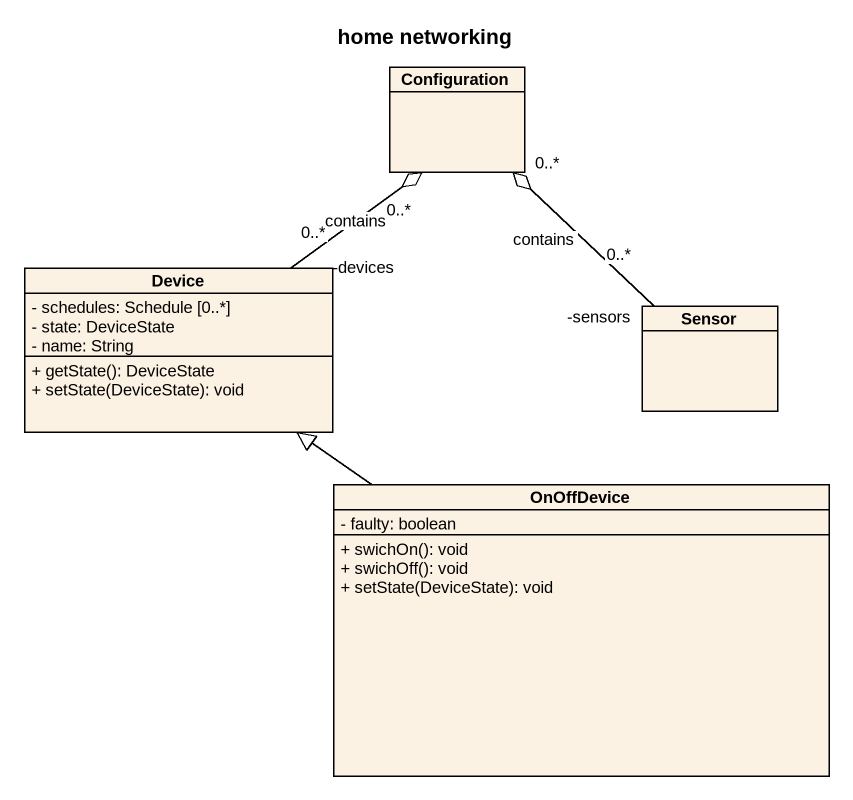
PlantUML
@startuml
title home networking
hide circle
hide empty members
skinparam classAttributeIconSize 0
class Configuration
class Device {
  - schedules: Schedule [0..*]
  - state: DeviceState
  - name: String
  + getState(): DeviceState
  + setState(DeviceState): void
}
class Sensor
class OnOffDevice {
  - faulty: boolean
  + swichOn(): void
  + swichOff(): void
  + setState(DeviceState): void
}
Device "-devices\n0..*" -up-o "0..*" Configuration : contains
Sensor "-sensors\n0..*" -up-o "0..*" Configuration : contains
OnOffDevice -up-|> Device
@enduml
